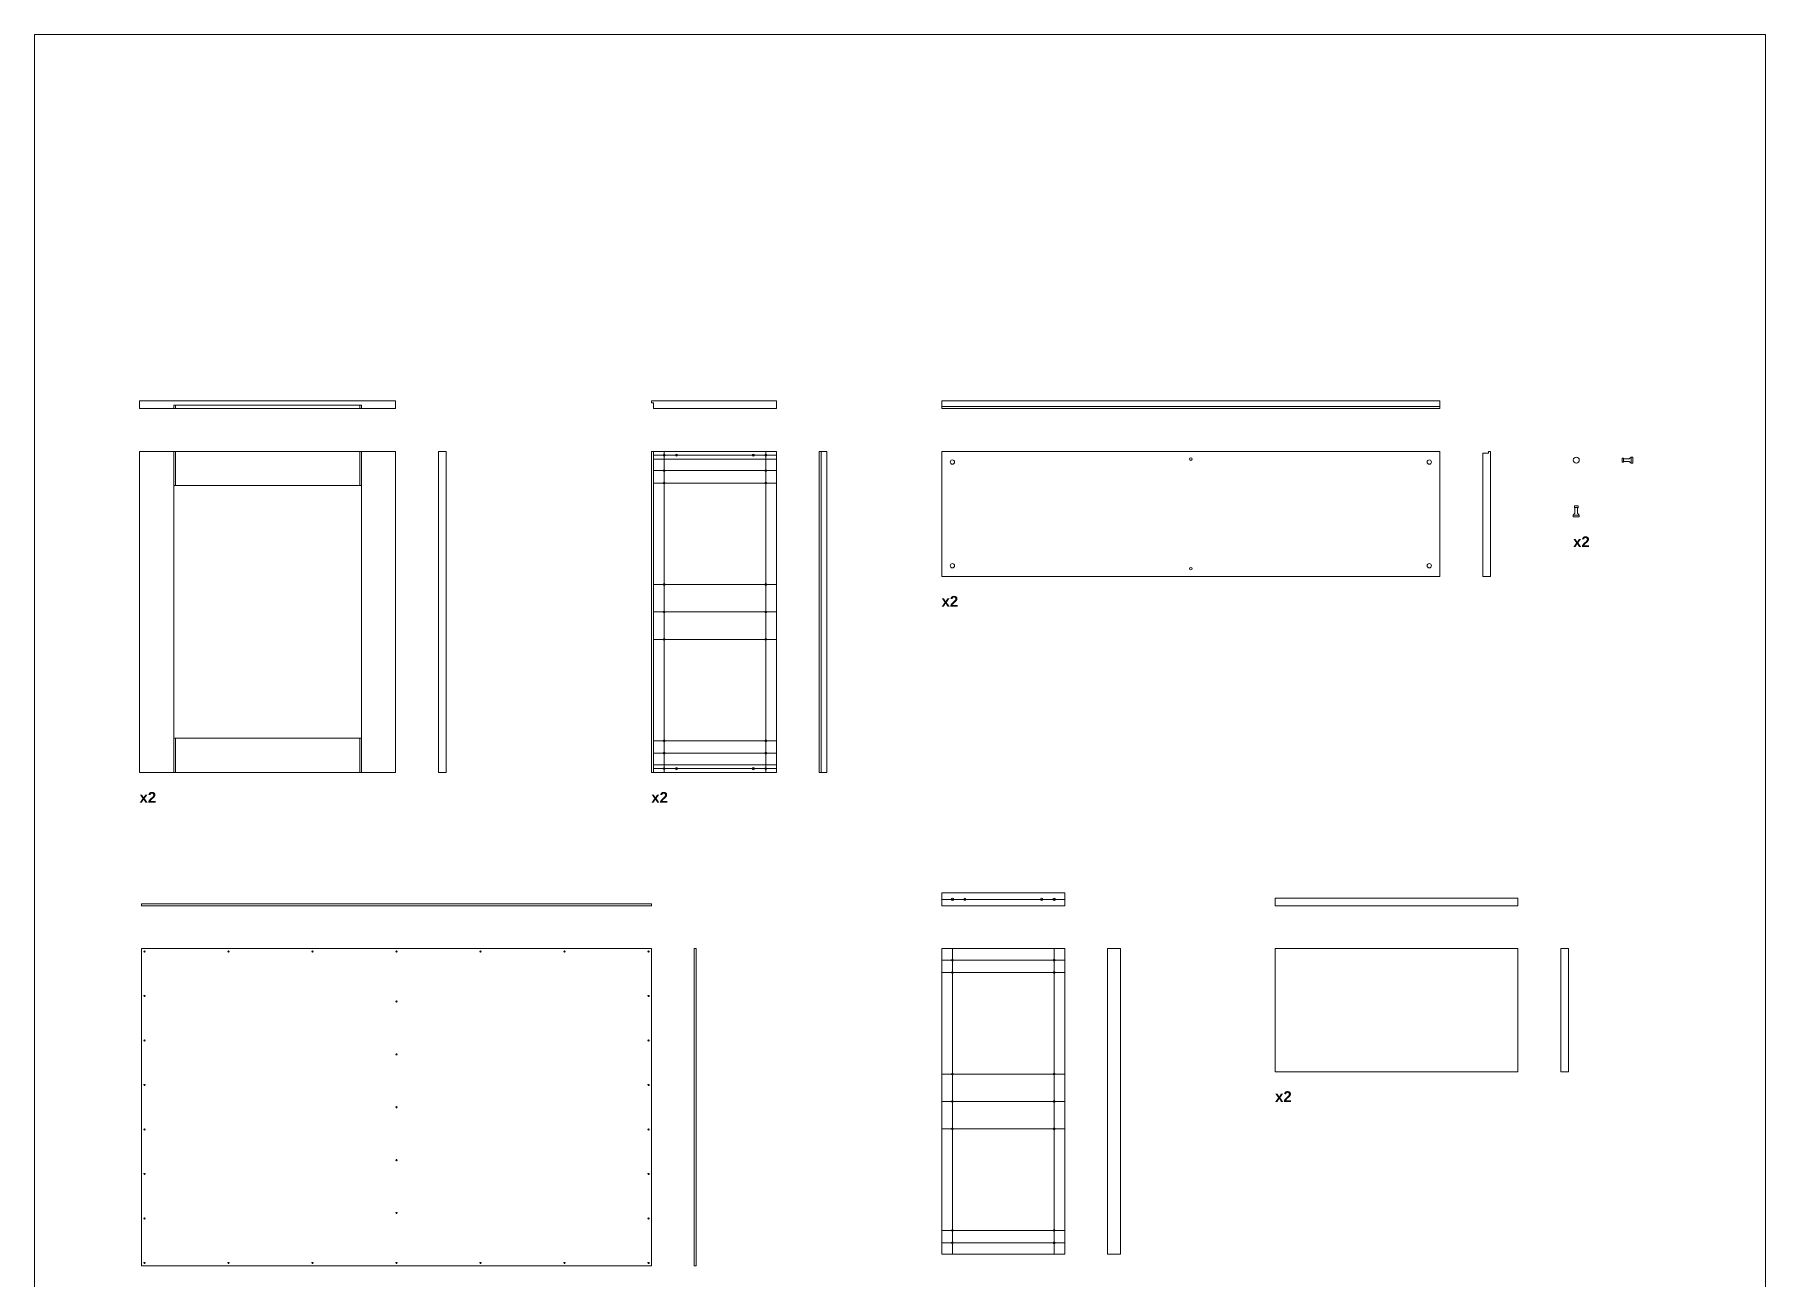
# Model space of a CAD drawing. Header units: centimetres. Extents: x -2268 to 4168, y -1681 to 1458.
# Drawn here: x -498.6 to -94.3, y 329.5 to 620 of the extents above; entities that cross this region are included whole.
import ezdxf

# ---------------------------------------------------------------- set-up
doc = ezdxf.new("R2010")
doc.units = ezdxf.units.CM
for name, color, linetype, lineweight in [('A-FURN_Num_Penna__251_Num_Penna__251_Num_Penna__2_Num_Penna__251_Num_Penna__251_Num_Penna__251_Num_Penna__251_Num_Penna__251_Num_Penna__251_Num_Penna__251_Num_Penna__251_Num_Penna__3_Num_Penna__3_Num_Penna__3_Num_Penna__3', 3, 'Continuous', 18), ('A-FURN_Num_Penna__252_Num_Penna__252_Num_Penna__3_Num_Penna__252_Num_Penna__252_Num_Penna__252_Num_Penna__252_Num_Penna__252_Num_Penna__252_Num_Penna__252_Num_Penna__252_Num_Penna__252_Num_Penna__252_Num_Penna__252_Num_Penna__5', 5, 'Continuous', 18), ('A-FURN_Num_Penna__252_Num_Penna__252_Num_Penna__3_Num_Penna__252_Num_Penna__252_Num_Penna__252_Num_Penna__252_Num_Penna__252_Num_Penna__252_Num_Penna__252_Num_Penna__252_Num_Penna__252_Num_Penna__3_Num_Penna__3_Num_Penna__3', 3, 'Continuous', 18), ('A-FURN_Num_Penna__252_Num_Penna__252_Num_Penna__3_Num_Penna__252_Num_Penna__252_Num_Penna__252_Num_Penna__252_Num_Penna__252_Num_Penna__252_Num_Penna__252_Num_Penna__252_Num_Penna__252_Num_Penna__6_Num_Penna__6_Num_Penna__6', 6, 'Continuous', 18), ('A-FURN_Num_Penna__252_Num_Penna__252_Num_Penna__3_Num_Penna__252_Num_Penna__252_Num_Penna__252_Num_Penna__252_Num_Penna__252_Num_Penna__252_Num_Penna__252_Num_Penna__6_Num_Penna__6_Num_Penna__6_Num_Penna__6_Num_Penna__6', 6, 'Continuous', 18), ('A-FURN_Num_Penna__252_Num_Penna__252_Num_Penna__3_Num_Penna__252_Num_Penna__252_Num_Penna__252_Num_Penna__252_Num_Penna__252_Num_Penna__252_Num_Penna__5_Num_Penna__5_Num_Penna__5_Num_Penna__5_Num_Penna__5_Num_Penna__5', 5, 'Continuous', 18), ('A-SECT-PATT_Num_Penna__6_Num_Penna__6_Num_Penna__6_Num_Penna__6_Num_Penna__6_Num_Penna__6_Num_Penna__6_Num_Penna__6_Num_Penna__6_Num_Penna__5_Num_Penna__5_Num_Penna__5_Num_Penna__5_Num_Penna__5', 5, 'Continuous', 18), ('A-SECT-PATT_Num_Penna__6_Num_Penna__6_Num_Penna__6_Num_Penna__6_Num_Penna__6_Num_Penna__6_Num_Penna__6_Num_Penna__6_Num_Penna__6_Num_Penna__6_Num_Penna__6_Num_Penna__3_Num_Penna__3_Num_Penna__3', 3, 'Continuous', 18), ('A-SECT-PATT_Num_Penna__6_Num_Penna__6_Num_Penna__6_Num_Penna__6_Num_Penna__6_Num_Penna__6_Num_Penna__6_Num_Penna__6_Num_Penna__6_Num_Penna__6_Num_Penna__6_Num_Penna__6_Num_Penna__6_Num_Penna__6', 6, 'Continuous', 18), ('PDF10_Solid Fills_Num_Penna__5_Num_Penna__5_Num_Penna__5_Num_Penna__5_Num_Penna__5_Num_Penna__5_Num_Penna__5_Num_Penna__5', 5, 'Continuous', 18), ('PDF16_Geometry_Num_Penna__5_Num_Penna__5_Num_Penna__5_Num_Penna__5_Num_Penna__5_Num_Penna__5_Num_Penna__5_Num_Penna__5_Num_Penna__5_Num_Penna__5_Num_Penna__5_Num_Penna__5_Num_Penna__5_Num_Penna__5', 5, 'Continuous', 18), ('PDF16_Geometry_Num_Penna__6_Num_Penna__6_Num_Penna__6_Num_Penna__3_Num_Penna__3_Num_Penna__3_Num_Penna__3_Num_Penna__3_Num_Penna__9_Num_Penna__9_Num_Penna__9_Num_Penna__6_Num_Penna__6_Num_Penna__6', 6, 'Continuous', 18), ('PDF16_Geometry_Num_Penna__6_Num_Penna__6_Num_Penna__6_Num_Penna__3_Num_Penna__3_Num_Penna__3_Num_Penna__3_Num_Penna__3_Num_Penna__9_Num_Penna__9_Num_Penna__9_Num_Penna__9_Num_Penna__9_Num_Penna__9', 9, 'Continuous', 18), ('PDF16_Geometry_Num_Penna__6_Num_Penna__6_Num_Penna__6_Num_Penna__6_Num_Penna__6_Num_Penna__6_Num_Penna__6_Num_Penna__6_Num_Penna__6_Num_Penna__6_Num_Penna__6_Num_Penna__6_Num_Penna__6_Num_Penna__6', 6, 'Continuous', 18), ('PDF22_Geometry_Num_Penna__1_Num_Penna__255_Num_Penna__3_Num_Penna__3_Num_Penna__3', 3, 'Continuous', 18), ('PDF22_Geometry_Num_Penna__1_Num_Penna__255_Num_Penna__5_Num_Penna__5_Num_Penna__5', 5, 'Continuous', 18), ('PDF22_Geometry_Num_Penna__1_Num_Penna__255_Num_Penna__6_Num_Penna__6_Num_Penna__6', 6, 'Continuous', 18), ('PDF22_Geometry_Num_Penna__7_Num_Penna__7_Num_Penna__6_Num_Penna__6_Num_Penna__6', 6, 'Continuous', 18), ('PDF_Geometry_Num_Penna__7_Num_Penna__7_Num_Penna__3_Num_Penna__3_Num_Penna__3_Num_Penna__3_Num_Penna__3_Num_Penna__3_Num_Penna__6_Num_Penna__6_Num_Penna__6_Num_Penna__6_Num_Penna__6_Num_Penna__6', 6, 'Continuous', 18), ('PDF_Geometry_Num_Penna__7_Num_Penna__7_Num_Penna__3_Num_Penna__6_Num_Penna__6_Num_Penna__6_Num_Penna__6_Num_Penna__6_Num_Penna__6_Num_Penna__6_Num_Penna__6_Num_Penna__6_Num_Penna__6_Num_Penna__6', 6, 'Continuous', 18)]:
    doc.layers.add(name, color=color, linetype=linetype, lineweight=lineweight)
doc.styles.add('GENERATED_STYLE_2', font='Arial Bold.ttf')

msp = doc.modelspace()

# ---------------------------------------------------------------- linework, layer by layer
at = {"layer": 'A-FURN_Num_Penna__251_Num_Penna__251_Num_Penna__2_Num_Penna__251_Num_Penna__251_Num_Penna__251_Num_Penna__251_Num_Penna__251_Num_Penna__251_Num_Penna__251_Num_Penna__251_Num_Penna__3_Num_Penna__3_Num_Penna__3_Num_Penna__3', "color": 3, "linetype": 'Continuous', "lineweight": 18}
for p, q in [((-466.0644, 532.6203), (-465.6644, 532.6203)), ((-422.6644, 532.6203), (-422.2644, 532.6203))]:
    msp.add_line(p, q, dxfattribs=at)
at = {"layer": 'A-FURN_Num_Penna__252_Num_Penna__252_Num_Penna__3_Num_Penna__252_Num_Penna__252_Num_Penna__252_Num_Penna__252_Num_Penna__252_Num_Penna__252_Num_Penna__252_Num_Penna__252_Num_Penna__252_Num_Penna__252_Num_Penna__252_Num_Penna__5', "color": 5, "linetype": 'Continuous', "lineweight": 18}
for centre, radius in [((-348.6644, 521.7203), 0.25), ((-330.7144, 521.7203), 0.25), ((-228.5144, 520.8203), 0.3), ((-228.5144, 495.2203), 0.3), ((-348.6644, 448.5203), 0.25), ((-330.7144, 448.5203), 0.25), ((-284.2144, 417.9953), 0.3), ((-281.3144, 417.9953), 0.25), ((-263.3644, 417.9953), 0.25), ((-260.4644, 417.9953), 0.3)]:
    msp.add_circle(centre, radius, dxfattribs=at)
at = {"layer": 'A-FURN_Num_Penna__252_Num_Penna__252_Num_Penna__3_Num_Penna__252_Num_Penna__252_Num_Penna__252_Num_Penna__252_Num_Penna__252_Num_Penna__252_Num_Penna__252_Num_Penna__252_Num_Penna__252_Num_Penna__3_Num_Penna__3_Num_Penna__3', "color": 3, "linetype": 'Continuous', "lineweight": 18}
for p, q in [((-498.6033, 619.9517), (-94.3024, 619.9517)), ((-498.6033, 274.7208), (-498.6033, 619.9517)), ((-94.3024, 619.9517), (-94.3024, 274.7208))]:
    msp.add_line(p, q, dxfattribs=at)
at = {"layer": 'A-FURN_Num_Penna__252_Num_Penna__252_Num_Penna__3_Num_Penna__252_Num_Penna__252_Num_Penna__252_Num_Penna__252_Num_Penna__252_Num_Penna__252_Num_Penna__252_Num_Penna__252_Num_Penna__252_Num_Penna__6_Num_Penna__6_Num_Penna__6', "color": 6, "linetype": 'Continuous', "lineweight": 18}
for p, q in [((-286.7144, 416.4953), (-286.7144, 419.4953)), ((-286.7144, 419.4953), (-257.9644, 419.4953)), ((-257.9644, 416.4953), (-286.7144, 416.4953)), ((-257.9644, 419.4953), (-257.9644, 416.4953)), ((-286.7144, 406.4953), (-257.9644, 406.4953)), ((-286.7144, 335.0953), (-286.7144, 406.4953)), ((-257.9644, 406.4953), (-257.9644, 335.0953)), ((-142.0978, 406.4953), (-140.2978, 406.4953)), ((-142.0978, 377.7453), (-140.2978, 377.7453)), ((-257.9644, 335.0953), (-286.7144, 335.0953))]:
    msp.add_line(p, q, dxfattribs=at)
at = {"layer": 'A-FURN_Num_Penna__252_Num_Penna__252_Num_Penna__3_Num_Penna__252_Num_Penna__252_Num_Penna__252_Num_Penna__252_Num_Penna__252_Num_Penna__252_Num_Penna__252_Num_Penna__6_Num_Penna__6_Num_Penna__6_Num_Penna__6_Num_Penna__6', "color": 6, "linetype": 'Continuous', "lineweight": 18}
for p, q in [((-152.0978, 418.2953), (-208.7978, 418.2953)), ((-152.0978, 416.4953), (-208.7978, 416.4953)), ((-152.0978, 406.4953), (-208.7978, 406.4953)), ((-142.0978, 406.4953), (-142.0978, 377.7453)), ((-140.2978, 406.4953), (-140.2978, 377.7453)), ((-152.0978, 377.7453), (-208.7978, 377.7453))]:
    msp.add_line(p, q, dxfattribs=at)
at = {"layer": 'A-FURN_Num_Penna__252_Num_Penna__252_Num_Penna__3_Num_Penna__252_Num_Penna__252_Num_Penna__252_Num_Penna__252_Num_Penna__252_Num_Penna__252_Num_Penna__5_Num_Penna__5_Num_Penna__5_Num_Penna__5_Num_Penna__5_Num_Penna__5', "color": 5, "linetype": 'Continuous', "lineweight": 18}
for centre in [(-472.9394, 405.8203), (-453.3144, 405.8203), (-433.6894, 405.8203), (-414.0644, 405.8203), (-394.4394, 405.8203), (-374.8144, 405.8203), (-355.1894, 405.8203), (-472.9394, 395.4275), (-414.0644, 394.1453), (-355.1894, 395.4275), (-472.9394, 385.0346), (-355.1894, 385.0346), (-414.0644, 381.7953), (-472.9394, 374.6417), (-355.1894, 374.6417), (-414.0644, 369.4453), (-472.9394, 364.2489), (-355.1894, 364.2489), (-414.0644, 357.0953), (-472.9394, 353.856), (-355.1894, 353.856), (-414.0644, 344.7453), (-472.9394, 343.4632), (-355.1894, 343.4632), (-472.9394, 333.0703), (-453.3144, 333.0703), (-433.6894, 333.0703), (-414.0644, 333.0703), (-394.4394, 333.0703), (-374.8144, 333.0703), (-355.1894, 333.0703)]:
    msp.add_circle(centre, 0.15, dxfattribs=at)
at = {"layer": 'A-SECT-PATT_Num_Penna__6_Num_Penna__6_Num_Penna__6_Num_Penna__6_Num_Penna__6_Num_Penna__6_Num_Penna__6_Num_Penna__6_Num_Penna__6_Num_Penna__5_Num_Penna__5_Num_Penna__5_Num_Penna__5_Num_Penna__5', "color": 5, "linetype": 'Continuous', "lineweight": 18}
msp.add_circle((-138.4807, 520.568), 0.7, dxfattribs=at)
at = {"layer": 'A-SECT-PATT_Num_Penna__6_Num_Penna__6_Num_Penna__6_Num_Penna__6_Num_Penna__6_Num_Penna__6_Num_Penna__6_Num_Penna__6_Num_Penna__6_Num_Penna__6_Num_Penna__6_Num_Penna__3_Num_Penna__3_Num_Penna__3', "color": 3, "linetype": 'Continuous', "lineweight": 18}
for p, q in [((-351.5644, 522.6203), (-351.5644, 447.6203)), ((-327.8144, 522.6203), (-327.8144, 447.6203)), ((-284.2144, 406.4953), (-284.2144, 335.0953)), ((-260.4644, 406.4953), (-260.4644, 335.0953))]:
    msp.add_line(p, q, dxfattribs=at)
at = {"layer": 'A-SECT-PATT_Num_Penna__6_Num_Penna__6_Num_Penna__6_Num_Penna__6_Num_Penna__6_Num_Penna__6_Num_Penna__6_Num_Penna__6_Num_Penna__6_Num_Penna__6_Num_Penna__6_Num_Penna__6_Num_Penna__6_Num_Penna__6', "color": 6, "linetype": 'Continuous', "lineweight": 18}
for p, q in [((-466.0644, 533.4203), (-466.0644, 532.6203)), ((-465.6644, 533.4203), (-465.6644, 532.6203)), ((-422.6644, 533.4203), (-422.6644, 532.6203)), ((-422.2644, 533.4203), (-422.2644, 532.6203)), ((-466.0644, 522.6203), (-466.0644, 447.6203)), ((-465.6644, 522.6203), (-465.6644, 514.6203)), ((-422.6644, 522.6203), (-422.6644, 514.6203)), ((-422.2644, 522.6203), (-422.2644, 447.6203)), ((-414.2644, 522.6203), (-414.2644, 447.6203)), ((-354.0644, 522.6203), (-354.0644, 447.6203)), ((-466.0644, 514.6203), (-422.2644, 514.6203)), ((-466.0644, 455.6203), (-422.2644, 455.6203)), ((-465.6644, 455.6203), (-465.6644, 447.6203)), ((-422.6644, 455.6203), (-422.6644, 447.6203))]:
    msp.add_line(p, q, dxfattribs=at)
at = {"layer": 'PDF10_Solid Fills_Num_Penna__5_Num_Penna__5_Num_Penna__5_Num_Penna__5_Num_Penna__5_Num_Penna__5_Num_Penna__5_Num_Penna__5', "color": 5, "linetype": 'Continuous', "lineweight": 18}
for centre in [(-284.2144, 520.1203), (-172.8144, 520.1203), (-284.2144, 495.9203), (-172.8144, 495.9203)]:
    msp.add_circle(centre, 0.5, dxfattribs=at)
at = {"layer": 'PDF16_Geometry_Num_Penna__5_Num_Penna__5_Num_Penna__5_Num_Penna__5_Num_Penna__5_Num_Penna__5_Num_Penna__5_Num_Penna__5_Num_Penna__5_Num_Penna__5_Num_Penna__5_Num_Penna__5_Num_Penna__5_Num_Penna__5', "color": 5, "linetype": 'Continuous', "lineweight": 18}
for p, q in [((-127.4153, 521.0158), (-127.7807, 521.0158)), ((-127.7807, 521.0158), (-127.7807, 520.1202)), ((-127.4153, 520.1202), (-127.7807, 520.1202)), ((-127.4153, 521.0158), (-127.4153, 520.1202)), ((-126.1079, 520.8673), (-127.2668, 520.8673)), ((-126.1079, 520.2687), (-127.2668, 520.2687)), ((-125.6719, 521.268), (-126.1079, 520.8673)), ((-125.6719, 519.868), (-126.1079, 520.2687)), ((-125.2807, 521.268), (-125.6719, 521.268)), ((-125.6719, 521.268), (-125.6719, 519.868)), ((-125.2807, 519.868), (-125.6719, 519.868)), ((-125.2807, 521.268), (-125.2807, 519.868)), ((-138.0329, 509.868), (-138.9285, 509.868)), ((-138.9285, 509.5026), (-138.9285, 509.868)), ((-138.0329, 509.5026), (-138.9285, 509.5026)), ((-138.0329, 509.5026), (-138.0329, 509.868)), ((-139.1807, 507.7592), (-138.78, 508.1952)), ((-137.7807, 507.7592), (-139.1807, 507.7592)), ((-139.1807, 507.368), (-139.1807, 507.7592)), ((-137.7807, 507.368), (-139.1807, 507.368)), ((-138.78, 508.1952), (-138.78, 509.3541)), ((-138.1814, 508.1952), (-138.1814, 509.3541)), ((-137.7807, 507.7592), (-138.1814, 508.1952)), ((-137.7807, 507.368), (-137.7807, 507.7592))]:
    msp.add_line(p, q, dxfattribs=at)
for centre, start, end in [((-127.2668, 521.0158), 180, 270), ((-127.2668, 520.1202), 90, 180), ((-138.9285, 509.3541), 0, 90), ((-138.0329, 509.3541), 90, 180)]:
    msp.add_arc(centre, 0.1485, start, end, dxfattribs=at)
at = {"layer": 'PDF16_Geometry_Num_Penna__6_Num_Penna__6_Num_Penna__6_Num_Penna__3_Num_Penna__3_Num_Penna__3_Num_Penna__3_Num_Penna__3_Num_Penna__9_Num_Penna__9_Num_Penna__9_Num_Penna__6_Num_Penna__6_Num_Penna__6', "color": 6, "linetype": 'Continuous', "lineweight": 18}
for p, q in [((-247.9644, 406.4953), (-244.9644, 406.4953)), ((-247.9644, 335.0953), (-244.9644, 335.0953))]:
    msp.add_line(p, q, dxfattribs=at)
at = {"layer": 'PDF16_Geometry_Num_Penna__6_Num_Penna__6_Num_Penna__6_Num_Penna__3_Num_Penna__3_Num_Penna__3_Num_Penna__3_Num_Penna__3_Num_Penna__9_Num_Penna__9_Num_Penna__9_Num_Penna__9_Num_Penna__9_Num_Penna__9', "color": 9, "linetype": 'Continuous', "lineweight": 18}
for p, q in [((-354.0644, 521.7203), (-325.3144, 521.7203)), ((-354.0644, 520.8203), (-325.3144, 520.8203)), ((-354.0644, 518.1203), (-325.3144, 518.1203)), ((-354.0644, 515.2203), (-325.3144, 515.2203)), ((-354.0644, 455.0203), (-325.3144, 455.0203)), ((-354.0644, 452.1203), (-325.3144, 452.1203)), ((-354.0644, 449.4203), (-325.3144, 449.4203)), ((-354.0644, 448.5203), (-325.3144, 448.5203)), ((-286.7144, 417.9953), (-257.9644, 417.9953)), ((-286.7144, 403.7953), (-257.9644, 403.7953)), ((-286.7144, 400.8953), (-257.9644, 400.8953)), ((-286.7144, 340.6953), (-257.9644, 340.6953)), ((-286.7144, 337.7953), (-257.9644, 337.7953))]:
    msp.add_line(p, q, dxfattribs=at)
at = {"layer": 'PDF16_Geometry_Num_Penna__6_Num_Penna__6_Num_Penna__6_Num_Penna__6_Num_Penna__6_Num_Penna__6_Num_Penna__6_Num_Penna__6_Num_Penna__6_Num_Penna__6_Num_Penna__6_Num_Penna__6_Num_Penna__6_Num_Penna__6', "color": 6, "linetype": 'Continuous', "lineweight": 18}
for p, q in [((-474.0644, 534.4203), (-474.0644, 532.6203)), ((-474.0644, 534.4203), (-414.2644, 534.4203)), ((-414.2644, 532.6203), (-414.2644, 534.4203)), ((-354.5144, 534.4203), (-325.3144, 534.4203)), ((-354.5144, 533.9703), (-354.5144, 534.4203)), ((-354.5144, 533.9703), (-354.0644, 533.9703)), ((-354.0644, 533.9703), (-354.0644, 532.6203)), ((-325.3144, 532.6203), (-325.3144, 534.4203)), ((-474.0644, 532.6203), (-466.0644, 532.6203)), ((-466.0644, 533.4203), (-422.2644, 533.4203)), ((-465.6644, 532.6203), (-422.6644, 532.6203)), ((-422.2644, 532.6203), (-414.2644, 532.6203)), ((-354.0644, 532.6203), (-325.3144, 532.6203)), ((-286.7144, 533.0703), (-170.3144, 533.0703)), ((-474.0644, 522.6203), (-414.2644, 522.6203)), ((-474.0644, 522.6203), (-474.0644, 447.6203)), ((-404.2644, 522.6203), (-404.2644, 447.6203)), ((-404.2644, 522.6203), (-402.4644, 522.6203)), ((-402.4644, 522.6203), (-402.4644, 447.6203)), ((-354.5144, 447.6203), (-354.5144, 522.6203)), ((-354.5144, 522.6203), (-325.3144, 522.6203)), ((-325.3144, 522.6203), (-325.3144, 447.6203)), ((-313.5144, 522.6203), (-315.3144, 522.6203)), ((-315.3144, 447.6203), (-315.3144, 522.6203)), ((-314.8644, 447.6203), (-314.8644, 522.6203)), ((-313.5144, 447.6203), (-313.5144, 522.6203)), ((-286.7144, 522.6203), (-286.7144, 493.4203)), ((-286.7144, 522.6203), (-170.3144, 522.6203)), ((-170.3144, 522.6203), (-170.3144, 493.4203)), ((-158.9644, 522.1703), (-160.3144, 522.1703)), ((-160.3144, 522.1703), (-160.3144, 493.4203)), ((-158.9644, 522.6203), (-158.9644, 522.1703)), ((-158.9644, 522.6203), (-158.5144, 522.6203)), ((-158.5144, 522.6203), (-158.5144, 493.4203)), ((-286.7144, 493.4203), (-170.3144, 493.4203)), ((-160.3144, 493.4203), (-158.5144, 493.4203)), ((-474.0644, 447.6203), (-414.2644, 447.6203)), ((-404.2644, 447.6203), (-402.4644, 447.6203)), ((-354.5144, 447.6203), (-325.3144, 447.6203)), ((-315.3144, 447.6203), (-313.5144, 447.6203)), ((-473.6144, 416.9453), (-473.6144, 416.4953)), ((-473.6144, 416.9453), (-354.5144, 416.9453)), ((-473.6144, 416.4953), (-354.5144, 416.4953)), ((-208.7978, 418.2953), (-208.7978, 416.4953)), ((-152.0978, 418.2953), (-152.0978, 416.4953)), ((-473.6144, 406.4953), (-472.2644, 406.4953)), ((-473.6144, 406.4953), (-473.6144, 332.3953)), ((-472.2644, 406.4953), (-355.8644, 406.4953)), ((-355.8644, 406.4953), (-354.5144, 406.4953)), ((-354.5144, 406.4953), (-354.5144, 332.3953)), ((-344.5144, 406.4953), (-344.0644, 406.4953)), ((-344.5144, 406.4953), (-344.5144, 332.3953)), ((-344.0644, 406.4953), (-344.0644, 332.3953)), ((-208.7978, 406.4953), (-208.7978, 377.7453)), ((-152.0978, 406.4953), (-152.0978, 377.7453)), ((-473.6144, 332.3953), (-472.2644, 332.3953)), ((-472.2644, 332.3953), (-355.8644, 332.3953)), ((-355.8644, 332.3953), (-354.5144, 332.3953)), ((-344.5144, 332.3953), (-344.0644, 332.3953))]:
    msp.add_line(p, q, dxfattribs=at)
at = {"layer": 'PDF22_Geometry_Num_Penna__1_Num_Penna__255_Num_Penna__3_Num_Penna__3_Num_Penna__3', "color": 3, "linetype": 'Continuous', "lineweight": 18}
for p, q in [((-325.3144, 491.5203), (-354.0644, 491.5203)), ((-325.3144, 485.1203), (-354.0644, 485.1203)), ((-325.3144, 478.7203), (-354.0644, 478.7203)), ((-257.9644, 377.1953), (-286.7144, 377.1953)), ((-257.9644, 370.7953), (-286.7144, 370.7953)), ((-257.9644, 364.3953), (-286.7144, 364.3953))]:
    msp.add_line(p, q, dxfattribs=at)
at = {"layer": 'PDF22_Geometry_Num_Penna__1_Num_Penna__255_Num_Penna__5_Num_Penna__5_Num_Penna__5', "color": 5, "linetype": 'Continuous', "lineweight": 18}
for centre in [(-351.5644, 521.7203), (-327.8144, 521.7203), (-351.5644, 518.1203), (-327.8144, 518.1203), (-351.5644, 515.2203), (-327.8144, 515.2203), (-351.5644, 491.5203), (-327.8144, 491.5203), (-351.5644, 485.1203), (-327.8144, 485.1203), (-351.5644, 478.7203), (-327.8144, 478.7203), (-351.5644, 455.0203), (-327.8144, 455.0203), (-351.5644, 452.1203), (-327.8144, 452.1203), (-351.5644, 448.5203), (-327.8144, 448.5203), (-284.2144, 403.7953), (-284.2144, 400.8953), (-260.4644, 403.7953), (-260.4644, 400.8953), (-284.2144, 377.1953), (-260.4644, 377.1953), (-284.2144, 370.7953), (-260.4644, 370.7953), (-284.2144, 364.3953), (-260.4644, 364.3953), (-284.2144, 340.6953), (-260.4644, 340.6953), (-284.2144, 337.7953), (-260.4644, 337.7953)]:
    msp.add_circle(centre, 0.2, dxfattribs=at)
at = {"layer": 'PDF22_Geometry_Num_Penna__1_Num_Penna__255_Num_Penna__6_Num_Penna__6_Num_Penna__6', "color": 6, "linetype": 'Continuous', "lineweight": 18}
for p, q in [((-286.7144, 534.4203), (-286.7144, 532.6203)), ((-170.3144, 534.4203), (-286.7144, 534.4203)), ((-170.3144, 532.6203), (-170.3144, 534.4203)), ((-286.7144, 532.6203), (-170.3144, 532.6203))]:
    msp.add_line(p, q, dxfattribs=at)
at = {"layer": 'PDF_Geometry_Num_Penna__7_Num_Penna__7_Num_Penna__3_Num_Penna__3_Num_Penna__3_Num_Penna__3_Num_Penna__3_Num_Penna__3_Num_Penna__6_Num_Penna__6_Num_Penna__6_Num_Penna__6_Num_Penna__6_Num_Penna__6', "color": 6, "linetype": 'Continuous', "lineweight": 18}
for p, q in [((-247.9644, 406.4953), (-247.9644, 335.0953)), ((-244.9644, 406.4953), (-244.9644, 335.0953))]:
    msp.add_line(p, q, dxfattribs=at)
at = {"layer": 'PDF_Geometry_Num_Penna__7_Num_Penna__7_Num_Penna__3_Num_Penna__6_Num_Penna__6_Num_Penna__6_Num_Penna__6_Num_Penna__6_Num_Penna__6_Num_Penna__6_Num_Penna__6_Num_Penna__6_Num_Penna__6_Num_Penna__6', "color": 6, "linetype": 'Continuous', "lineweight": 18}
msp.add_line((-354.5144, 416.9453), (-354.5144, 416.4953), dxfattribs=at)

# ---------------------------------------------------------------- texts
at = {"layer": 'PDF22_Geometry_Num_Penna__7_Num_Penna__7_Num_Penna__6_Num_Penna__6_Num_Penna__6', "color": 6, "linetype": 'Continuous', "lineweight": 18, "char_height": 2.5, "attachment_point": 2, "style": 'GENERATED_STYLE_2'}
for insert in [(-137.2739, 502.7566), (-284.8076, 488.86), (-472.1576, 443.06), (-352.6076, 443.06), (-206.8909, 373.185)]:
    msp.add_mtext('\\A1;x2', dxfattribs=dict(at, insert=insert))

doc.saveas('drawing.dxf')
